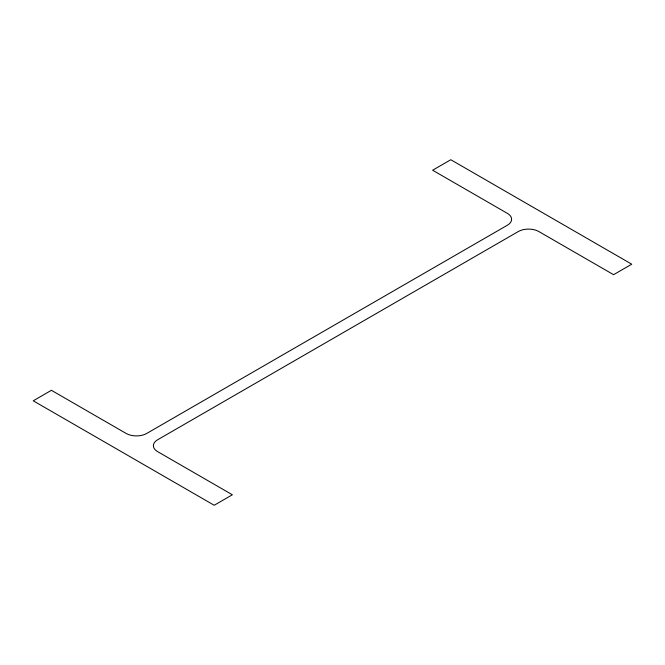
<?xml version="1.0" encoding="UTF-8"?>
<svg xmlns="http://www.w3.org/2000/svg" width="665" height="665" viewBox="0 0 665 665"><rect width="100%" height="100%" fill="white"/><g stroke="black" fill="none" stroke-linecap="round" stroke-linejoin="round"><path stroke-width="1" d="M51.421 390.313L33.25 400.804L214.197 505.267L232.368 494.777L157.655 451.643A14.555 8.404 0 0 1 157.655 439.756L518.276 231.553A14.555 8.404 0 0 1 538.858 231.553L613.579 274.687L631.75 264.196L450.804 159.733L432.632 170.223L507.345 213.357A14.555 8.404 0 0 1 507.345 225.244L146.724 433.447A14.555 8.404 0 0 1 126.142 433.447L51.421 390.313"/></g></svg>
